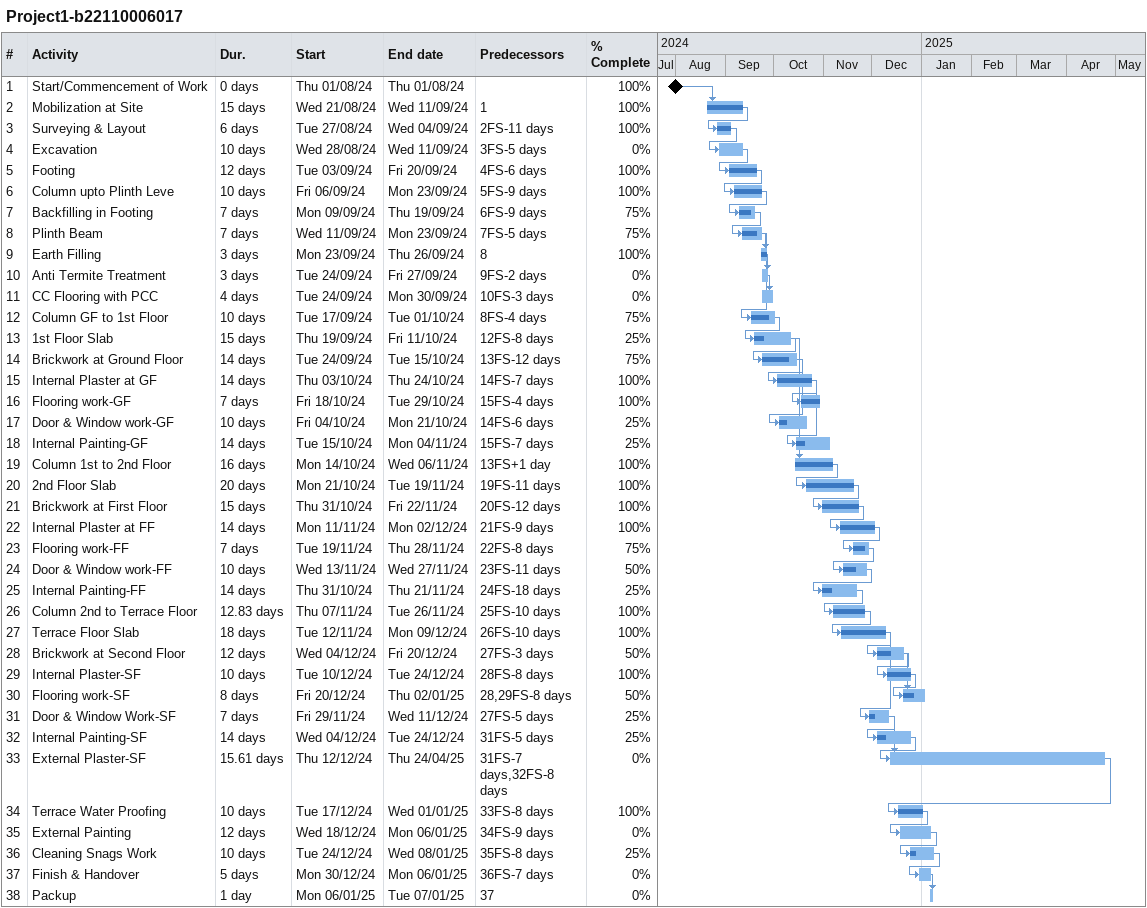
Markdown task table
Project1-b22110006017

| ID | Task | Duration | Start | Finish | Predecessors | % complete |
|---|---|---|---|---|---|---|
| 1 | Start/Commencement of Work | 0d | 2024-08-01 | 2024-08-01 |  | 100 |
| 2 | Mobilization at Site | 15d | 2024-08-21 | 2024-09-11 | 1 | 100 |
| 3 | Surveying & Layout | 6d | 2024-08-27 | 2024-09-04 | 2FS-11d | 100 |
| 4 | Excavation | 10d | 2024-08-28 | 2024-09-11 | 3FS-5d | 0 |
| 5 | Footing | 12d | 2024-09-03 | 2024-09-20 | 4FS-6d | 100 |
| 6 | Column upto Plinth Leve | 10d | 2024-09-06 | 2024-09-23 | 5FS-9d | 100 |
| 7 | Backfilling in Footing | 7d | 2024-09-09 | 2024-09-19 | 6FS-9d | 75 |
| 8 | Plinth Beam | 7d | 2024-09-11 | 2024-09-23 | 7FS-5d | 75 |
| 9 | Earth Filling | 3d | 2024-09-23 | 2024-09-26 | 8 | 100 |
| 10 | Anti Termite Treatment | 3d | 2024-09-24 | 2024-09-27 | 9FS-2d | 0 |
| 11 | CC Flooring with PCC | 4d | 2024-09-24 | 2024-09-30 | 10FS-3d | 0 |
| 12 | Column GF to 1st Floor | 10d | 2024-09-17 | 2024-10-01 | 8FS-4d | 75 |
| 13 | 1st Floor Slab | 15d | 2024-09-19 | 2024-10-11 | 12FS-8d | 25 |
| 14 | Brickwork at Ground Floor | 14d | 2024-09-24 | 2024-10-15 | 13FS-12d | 75 |
| 15 | Internal Plaster at GF | 14d | 2024-10-03 | 2024-10-24 | 14FS-7d | 100 |
| 16 | Flooring work-GF | 7d | 2024-10-18 | 2024-10-29 | 15FS-4d | 100 |
| 17 | Door & Window work-GF | 10d | 2024-10-04 | 2024-10-21 | 14FS-6d | 25 |
| 18 | Internal Painting-GF | 14d | 2024-10-15 | 2024-11-04 | 15FS-7d | 25 |
| 19 | Column 1st to 2nd Floor | 16d | 2024-10-14 | 2024-11-06 | 13FS+1d | 100 |
| 20 | 2nd Floor Slab | 20d | 2024-10-21 | 2024-11-19 | 19FS-11d | 100 |
| 21 | Brickwork at First Floor | 15d | 2024-10-31 | 2024-11-22 | 20FS-12d | 100 |
| 22 | Internal Plaster at FF | 14d | 2024-11-11 | 2024-12-02 | 21FS-9d | 100 |
| 23 | Flooring work-FF | 7d | 2024-11-19 | 2024-11-28 | 22FS-8d | 75 |
| 24 | Door & Window work-FF | 10d | 2024-11-13 | 2024-11-27 | 23FS-11d | 50 |
| 25 | Internal Painting-FF | 14d | 2024-10-31 | 2024-11-21 | 24FS-18d | 25 |
| 26 | Column 2nd to Terrace Floor | 12.83d | 2024-11-07 | 2024-11-26 | 25FS-10d | 100 |
| 27 | Terrace Floor Slab | 18d | 2024-11-12 | 2024-12-09 | 26FS-10d | 100 |
| 28 | Brickwork at Second Floor | 12d | 2024-12-04 | 2024-12-20 | 27FS-3d | 50 |
| 29 | Internal Plaster-SF | 10d | 2024-12-10 | 2024-12-24 | 28FS-8d | 100 |
| 30 | Flooring work-SF | 8d | 2024-12-20 | 2025-01-02 | 28, 29FS-8d | 50 |
| 31 | Door & Window Work-SF | 7d | 2024-11-29 | 2024-12-11 | 27FS-5d | 25 |
| 32 | Internal Painting-SF | 14d | 2024-12-04 | 2024-12-24 | 31FS-5d | 25 |
| 33 | External Plaster-SF | 15.61d | 2024-12-12 | 2025-04-24 | 31FS-7d, 32FS-8d | 0 |
| 34 | Terrace Water Proofing | 10d | 2024-12-17 | 2025-01-01 | 33FS-8d | 100 |
| 35 | External Painting | 12d | 2024-12-18 | 2025-01-06 | 34FS-9d | 0 |
| 36 | Cleaning Snags Work | 10d | 2024-12-24 | 2025-01-08 | 35FS-8d | 25 |
| 37 | Finish & Handover | 5d | 2024-12-30 | 2025-01-06 | 36FS-7d | 0 |
| 38 | Packup | 1d | 2025-01-06 | 2025-01-07 | 37 | 0 |
